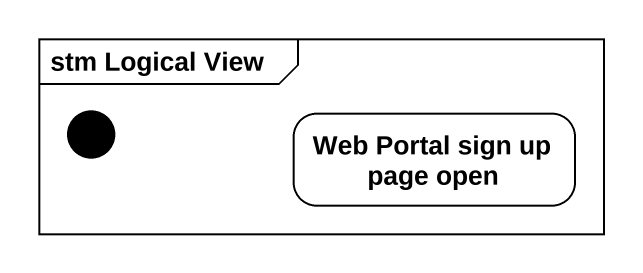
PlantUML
@startuml
mainframe stm Logical View
hide empty description
state initial1 <<start>>
state "Web Portal sign up page open" as Web_Portal_sign_up_page_open
@enduml
